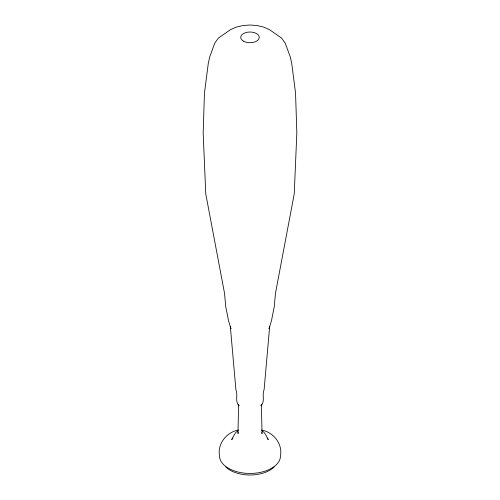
<?xml version="1.0" encoding="UTF-8"?>
<svg xmlns="http://www.w3.org/2000/svg" width="500" height="500" viewBox="0 0 500 500"><rect width="100%" height="100%" fill="white"/><g stroke="black" fill="none" stroke-linecap="round" stroke-linejoin="round"><path stroke-width="0.75" d="M269.656 326.594L264.1 389.7C261.75 395.087 265.363 401.238 260.994 405.875L261.381 404.175L262.038 433.612L261.769 432.413M238.231 432.413L237.963 433.612L238.619 404.175L239.006 405.875C234.638 401.238 238.25 395.087 235.9 389.7L230.344 326.594M269.556 326.562L269.056 328.775L271.525 320.45L274.231 306.881L275.494 293.15L294.237 193.9L296.837 132.869L295.556 93.181L291.675 63.081L290.256 56.85L285.244 43.163L281.594 38.081L269.494 29.663L263.788 27.131L257.137 25.544L250 25L242.862 25.544L236.213 27.131L230.506 29.663L218.406 38.081L214.756 43.163L209.744 56.85L208.325 63.081L204.444 93.181L203.162 132.869L205.763 193.9L224.506 293.15L225.769 306.881L228.475 320.45L230.944 328.775L230.444 326.562M232.838 438.075L231.706 439.663L234.425 434.513L236.038 432.269L238.088 430.725M238.344 430.037C226.606 432.219 217.306 443.688 219.494 455.825A30.506 17.613 0 0 0 250 473.438A30.506 17.613 0 0 0 280.506 455.825C282.694 443.688 273.394 432.219 261.656 430.037M261.913 430.725L263.962 432.269L265.575 434.513L268.294 439.663L267.162 438.075M274.119 466.962A27.85 16.081 0 0 1 225.881 466.962M243.444 41.144A9.269 5.35 0 0 0 258.95 38.75A9.269 5.35 0 0 0 247.6 32.194A9.269 5.35 0 0 0 243.444 41.144"/></g></svg>
